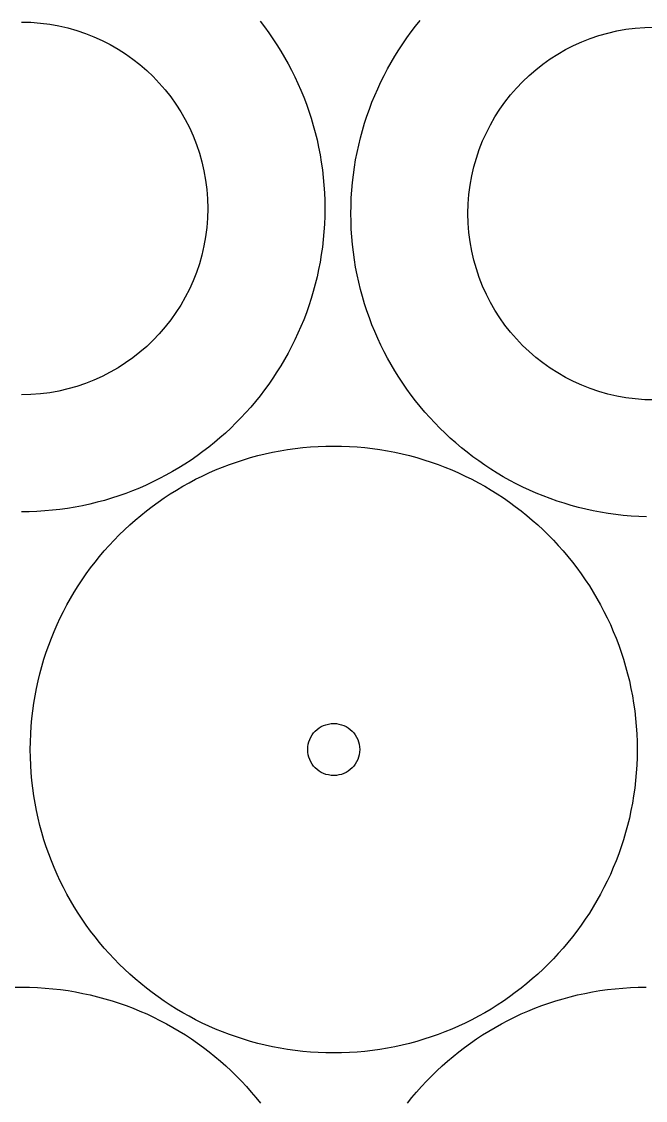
# Model space of a CAD drawing. Extents: x 443 to 1024, y 36 to 674.
# Drawn here: x 588.2 to 660.2, y 160.1 to 284.6 of the extents above; entities that cross this region are included whole.
import ezdxf

# ---------------------------------------------------------------- set-up
doc = ezdxf.new("R2010")
doc.units = 0
doc.layers.get('0').update_dxf_attribs({"linetype": 'CONTINUOUS'})

msp = doc.modelspace()

# ---------------------------------------------------------------- linework, layer by layer
at = {"color": 4}
for p, q in [((588.21252, 284.4982), (589.318931, 284.470225)), ((589.318931, 284.470225), (590.410816, 284.387201)), ((590.410816, 284.387201), (591.486822, 284.250478)), ((591.486822, 284.250478), (592.5456, 284.061408)), ((592.5456, 284.061408), (593.585798, 283.82134)), ((593.585798, 283.82134), (594.606065, 283.531627)), ((615.747671, 284.606972), (616.259416, 283.939488)), ((616.259416, 283.939488), (616.755354, 283.259495)), ((633.181371, 283.350511), (633.693116, 284.017995)), ((633.693116, 284.017995), (634.220394, 284.672696)), ((657.953966, 283.661502), (659.029972, 283.798225)), ((659.029972, 283.798225), (660.121856, 283.881249)), ((660.121856, 283.881249), (661.228268, 283.909224)), ((594.606065, 283.531627), (595.605052, 283.193617)), ((595.605052, 283.193617), (596.581407, 282.808663)), ((596.581407, 282.808663), (597.53378, 282.378114)), ((616.755354, 283.259495), (617.23521, 282.567268)), ((617.23521, 282.567268), (617.698709, 281.863081)), ((632.205577, 281.978291), (632.685433, 282.670518)), ((632.685433, 282.670518), (633.181371, 283.350511)), ((652.85938, 282.219686), (653.835736, 282.604641)), ((653.835736, 282.604641), (654.834722, 282.94265)), ((654.834722, 282.94265), (655.85499, 283.232364)), ((655.85499, 283.232364), (656.895188, 283.472432)), ((656.895188, 283.472432), (657.953966, 283.661502)), ((597.53378, 282.378114), (598.46082, 281.903322)), ((598.46082, 281.903322), (599.361175, 281.385638)), ((599.361175, 281.385638), (600.233496, 280.826411)), ((617.698709, 281.863081), (618.145577, 281.14721)), ((631.295211, 280.558234), (631.742078, 281.274105)), ((631.742078, 281.274105), (632.205577, 281.978291)), ((650.079612, 280.796661), (650.979968, 281.314346)), ((650.979968, 281.314346), (651.907008, 281.789138)), ((651.907008, 281.789138), (652.85938, 282.219686)), ((600.233496, 280.826411), (601.076432, 280.226993)), ((601.076432, 280.226993), (601.888632, 279.588735)), ((618.145577, 281.14721), (618.575537, 280.41993)), ((618.575537, 280.41993), (618.988316, 279.681515)), ((630.865251, 279.830954), (631.295211, 280.558234)), ((648.364356, 279.638017), (649.207291, 280.237435)), ((649.207291, 280.237435), (650.079612, 280.796661)), ((601.888632, 279.588735), (602.668745, 278.912987)), ((602.668745, 278.912987), (603.41542, 278.2011)), ((618.988316, 279.681515), (619.383639, 278.93224)), ((619.383639, 278.93224), (619.761231, 278.17238)), ((630.057149, 278.343264), (630.452471, 279.092539)), ((630.452471, 279.092539), (630.865251, 279.830954)), ((646.772043, 278.324011), (647.552156, 278.999759)), ((647.552156, 278.999759), (648.364356, 279.638017)), ((603.41542, 278.2011), (604.127307, 277.454425)), ((619.761231, 278.17238), (620.120817, 277.40221)), ((629.319971, 276.813234), (629.679557, 277.583404)), ((629.679557, 277.583404), (630.057149, 278.343264)), ((645.313481, 276.865448), (646.025368, 277.612124)), ((646.025368, 277.612124), (646.772043, 278.324011)), ((604.127307, 277.454425), (604.803055, 276.674312)), ((604.803055, 276.674312), (605.441313, 275.862112)), ((620.120817, 277.40221), (620.462121, 276.622005)), ((620.462121, 276.622005), (620.784871, 275.832039)), ((628.978666, 276.033028), (629.319971, 276.813234)), ((644.637733, 276.085336), (645.313481, 276.865448)), ((605.441313, 275.862112), (606.040731, 275.019177)), ((620.784871, 275.832039), (621.088789, 275.032588)), ((621.088789, 275.032588), (621.373602, 274.223926)), ((628.351999, 274.443611), (628.655917, 275.243063)), ((628.655917, 275.243063), (628.978666, 276.033028)), ((643.400057, 274.4302), (643.999475, 275.273136)), ((643.999475, 275.273136), (644.637733, 276.085336)), ((606.040731, 275.019177), (606.599957, 274.146856)), ((606.599957, 274.146856), (607.117642, 273.2465)), ((621.373602, 274.223926), (621.639035, 273.406328)), ((628.067186, 273.634949), (628.351999, 274.443611)), ((642.84083, 273.557879), (643.400057, 274.4302)), ((607.117642, 273.2465), (607.592434, 272.31946)), ((621.639035, 273.406328), (621.884813, 272.580069)), ((621.884813, 272.580069), (622.11066, 271.745424)), ((627.555975, 271.991092), (627.801753, 272.817351)), ((627.801753, 272.817351), (628.067186, 273.634949)), ((641.848354, 271.730484), (642.323146, 272.657524)), ((642.323146, 272.657524), (642.84083, 273.557879)), ((607.592434, 272.31946), (608.022982, 271.367088)), ((608.022982, 271.367088), (608.407937, 270.390732)), ((622.11066, 271.745424), (622.316303, 270.902667)), ((627.330128, 271.156447), (627.555975, 271.991092)), ((641.417805, 270.778111), (641.848354, 271.730484)), ((608.407937, 270.390732), (608.745946, 269.391746)), ((622.316303, 270.902667), (622.501466, 270.052074)), ((622.501466, 270.052074), (622.665875, 269.19392)), ((626.939322, 269.463098), (627.124485, 270.313691)), ((627.124485, 270.313691), (627.330128, 271.156447)), ((641.032851, 269.801756), (641.417805, 270.778111)), ((608.745946, 269.391746), (609.03566, 268.371478)), ((622.665875, 269.19392), (622.809254, 268.328478)), ((626.774913, 268.604943), (626.939322, 269.463098)), ((640.694842, 268.802769), (641.032851, 269.801756)), ((609.03566, 268.371478), (609.275728, 267.33128)), ((622.809254, 268.328478), (622.931329, 267.456025)), ((626.509459, 266.867049), (626.631534, 267.739502)), ((626.631534, 267.739502), (626.774913, 268.604943)), ((640.16506, 266.742303), (640.405128, 267.782501)), ((640.405128, 267.782501), (640.694842, 268.802769)), ((609.275728, 267.33128), (609.464798, 266.272502)), ((622.931329, 267.456025), (623.031825, 266.576835)), ((623.031825, 266.576835), (623.110467, 265.691182)), ((626.408963, 265.987858), (626.509459, 266.867049)), ((639.97599, 265.683526), (640.16506, 266.742303)), ((609.464798, 266.272502), (609.601521, 265.196496)), ((609.601521, 265.196496), (609.684545, 264.104612)), ((623.110467, 265.691182), (623.16698, 264.799342)), ((626.273808, 264.210366), (626.330321, 265.102206)), ((626.330321, 265.102206), (626.408963, 265.987858)), ((639.839267, 264.60752), (639.97599, 265.683526)), ((609.684545, 264.104612), (609.71252, 262.9982)), ((623.16698, 264.799342), (623.201089, 263.90159)), ((623.201089, 263.90159), (623.21252, 262.9982)), ((626.239699, 263.312614), (626.273808, 264.210366)), ((639.756243, 263.515635), (639.839267, 264.60752)), ((609.71252, 262.9982), (609.684545, 261.891789)), ((623.21252, 262.9982), (623.201089, 262.09481)), ((626.228268, 262.409224), (626.239699, 263.312614)), ((639.728268, 262.409224), (639.756243, 263.515635)), ((609.684545, 261.891789), (609.601521, 260.799904)), ((623.201089, 262.09481), (623.16698, 261.197058)), ((626.239699, 261.505834), (626.228268, 262.409224)), ((626.273808, 260.608081), (626.239699, 261.505834)), ((639.756243, 261.302812), (639.728268, 262.409224)), ((609.601521, 260.799904), (609.464798, 259.723898)), ((623.110467, 260.305218), (623.031825, 259.419565)), ((623.16698, 261.197058), (623.110467, 260.305218)), ((626.330321, 259.716242), (626.273808, 260.608081)), ((639.839267, 260.210928), (639.756243, 261.302812)), ((639.97599, 259.134922), (639.839267, 260.210928)), ((609.464798, 259.723898), (609.275728, 258.66512)), ((623.031825, 259.419565), (622.931329, 258.540375)), ((626.408963, 258.830589), (626.330321, 259.716242)), ((640.16506, 258.076144), (639.97599, 259.134922)), ((609.03566, 257.624922), (608.745946, 256.604655)), ((609.275728, 258.66512), (609.03566, 257.624922)), ((622.809254, 257.667922), (622.665875, 256.802481)), ((622.931329, 258.540375), (622.809254, 257.667922)), ((626.509459, 257.951399), (626.408963, 258.830589)), ((626.631534, 257.078946), (626.509459, 257.951399)), ((640.405128, 257.035946), (640.16506, 258.076144)), ((608.745946, 256.604655), (608.407937, 255.605668)), ((622.665875, 256.802481), (622.501466, 255.944326)), ((626.774913, 256.213504), (626.631534, 257.078946)), ((640.694842, 256.015678), (640.405128, 257.035946)), ((608.407937, 255.605668), (608.022982, 254.629313)), ((622.501466, 255.944326), (622.316303, 255.093733)), ((626.939322, 255.35535), (626.774913, 256.213504)), ((627.124485, 254.504757), (626.939322, 255.35535)), ((641.032851, 255.016691), (640.694842, 256.015678)), ((608.022982, 254.629313), (607.592434, 253.67694)), ((622.11066, 254.250977), (621.884813, 253.416332)), ((622.316303, 255.093733), (622.11066, 254.250977)), ((627.330128, 253.662), (627.124485, 254.504757)), ((641.417805, 254.040336), (641.032851, 255.016691)), ((641.848354, 253.087964), (641.417805, 254.040336)), ((607.117642, 252.7499), (606.599957, 251.849545)), ((607.592434, 253.67694), (607.117642, 252.7499)), ((621.884813, 253.416332), (621.639035, 252.590073)), ((627.555975, 252.827355), (627.330128, 253.662)), ((627.801753, 252.001096), (627.555975, 252.827355)), ((642.323146, 252.160924), (641.848354, 253.087964)), ((606.599957, 251.849545), (606.040731, 250.977224)), ((621.373602, 251.772475), (621.088789, 250.963813)), ((621.639035, 252.590073), (621.373602, 251.772475)), ((628.067186, 251.183498), (627.801753, 252.001096)), ((642.84083, 251.260568), (642.323146, 252.160924)), ((606.040731, 250.977224), (605.441313, 250.134288)), ((620.784871, 250.164361), (620.462121, 249.374395)), ((621.088789, 250.963813), (620.784871, 250.164361)), ((628.351999, 250.374836), (628.067186, 251.183498)), ((628.655917, 249.575385), (628.351999, 250.374836)), ((643.400057, 250.388247), (642.84083, 251.260568)), ((643.999475, 249.545311), (643.400057, 250.388247)), ((604.803055, 249.322088), (604.127307, 248.541975)), ((605.441313, 250.134288), (604.803055, 249.322088)), ((620.462121, 249.374395), (620.120817, 248.59419)), ((628.978666, 248.785419), (628.655917, 249.575385)), ((644.637733, 248.733112), (643.999475, 249.545311)), ((603.41542, 247.7953), (602.668745, 247.083413)), ((604.127307, 248.541975), (603.41542, 247.7953)), ((619.761231, 247.82402), (619.383639, 247.06416)), ((620.120817, 248.59419), (619.761231, 247.82402)), ((629.319971, 248.005214), (628.978666, 248.785419)), ((629.679557, 247.235044), (629.319971, 248.005214)), ((645.313481, 247.952999), (644.637733, 248.733112)), ((646.025368, 247.206324), (645.313481, 247.952999)), ((601.888632, 246.407665), (601.076432, 245.769407)), ((602.668745, 247.083413), (601.888632, 246.407665)), ((619.383639, 247.06416), (618.988316, 246.314885)), ((630.057149, 246.475184), (629.679557, 247.235044)), ((630.452471, 245.725909), (630.057149, 246.475184)), ((646.772043, 246.494437), (646.025368, 247.206324)), ((647.552156, 245.818689), (646.772043, 246.494437)), ((600.233496, 245.169989), (599.361175, 244.610763)), ((601.076432, 245.769407), (600.233496, 245.169989)), ((618.575537, 245.57647), (618.145577, 244.84919)), ((618.988316, 246.314885), (618.575537, 245.57647)), ((630.865251, 244.987494), (630.452471, 245.725909)), ((648.364356, 245.180431), (647.552156, 245.818689)), ((649.207291, 244.581013), (648.364356, 245.180431)), ((598.46082, 244.093078), (597.53378, 243.618286)), ((599.361175, 244.610763), (598.46082, 244.093078)), ((617.698709, 244.133319), (617.23521, 243.429133)), ((618.145577, 244.84919), (617.698709, 244.133319)), ((631.295211, 244.260214), (630.865251, 244.987494)), ((631.742078, 243.544343), (631.295211, 244.260214)), ((650.079612, 244.021786), (649.207291, 244.581013)), ((650.979968, 243.504102), (650.079612, 244.021786)), ((595.605052, 242.802783), (594.606065, 242.464774)), ((596.581407, 243.187738), (595.605052, 242.802783)), ((597.53378, 243.618286), (596.581407, 243.187738)), ((616.755354, 242.736906), (616.259416, 242.056913)), ((617.23521, 243.429133), (616.755354, 242.736906)), ((632.205577, 242.840156), (631.742078, 243.544343)), ((632.685433, 242.147929), (632.205577, 242.840156)), ((651.907008, 243.02931), (650.979968, 243.504102)), ((652.85938, 242.598761), (651.907008, 243.02931)), ((589.318931, 241.526175), (588.21252, 241.4982)), ((590.410816, 241.609199), (589.318931, 241.526175)), ((591.486822, 241.745922), (590.410816, 241.609199)), ((592.5456, 241.934992), (591.486822, 241.745922)), ((593.585798, 242.17506), (592.5456, 241.934992)), ((594.606065, 242.464774), (593.585798, 242.17506)), ((616.259416, 242.056913), (615.747671, 241.389429)), ((633.181371, 241.467936), (632.685433, 242.147929)), ((633.693116, 240.800452), (633.181371, 241.467936)), ((653.835736, 242.213807), (652.85938, 242.598761)), ((654.834722, 241.875797), (653.835736, 242.213807)), ((655.85499, 241.586084), (654.834722, 241.875797)), ((656.895188, 241.346016), (655.85499, 241.586084)), ((615.220394, 240.734728), (614.677859, 240.093087)), ((615.747671, 241.389429), (615.220394, 240.734728)), ((634.220394, 240.145752), (633.693116, 240.800452)), ((657.953966, 241.156945), (656.895188, 241.346016)), ((659.029972, 241.020223), (657.953966, 241.156945)), ((660.121856, 240.937199), (659.029972, 241.020223)), ((661.228268, 240.909224), (660.121856, 240.937199)), ((614.120341, 239.464779), (613.548116, 238.850079)), ((614.677859, 240.093087), (614.120341, 239.464779)), ((634.762929, 239.50411), (634.220394, 240.145752)), ((635.320447, 238.875802), (634.762929, 239.50411)), ((612.961457, 238.249263), (612.360641, 237.662604)), ((613.548116, 238.850079), (612.961457, 238.249263)), ((635.892672, 238.261103), (635.320447, 238.875802)), ((636.47933, 237.660286), (635.892672, 238.261103)), ((611.117633, 236.532861), (610.475992, 235.990326)), ((611.745941, 237.090379), (611.117633, 236.532861)), ((612.360641, 237.662604), (611.745941, 237.090379)), ((637.080147, 237.073628), (636.47933, 237.660286)), ((637.694846, 236.501402), (637.080147, 237.073628)), ((638.323155, 235.943885), (637.694846, 236.501402)), ((609.821291, 235.463049), (609.153807, 234.951304)), ((610.475992, 235.990326), (609.821291, 235.463049)), ((618.913738, 235.180761), (619.786191, 235.302836)), ((619.786191, 235.302836), (620.665381, 235.403332)), ((620.665381, 235.403332), (621.551034, 235.481974)), ((621.551034, 235.481974), (622.442874, 235.538487)), ((622.442874, 235.538487), (623.340626, 235.572596)), ((623.340626, 235.572596), (624.244016, 235.584027)), ((624.244016, 235.584027), (625.147406, 235.572596)), ((625.147406, 235.572596), (626.045158, 235.538487)), ((626.045158, 235.538487), (626.936998, 235.481974)), ((626.936998, 235.481974), (627.822651, 235.403332)), ((627.822651, 235.403332), (628.701841, 235.302836)), ((628.701841, 235.302836), (629.574294, 235.180761)), ((638.964796, 235.40135), (638.323155, 235.943885)), ((639.619496, 234.874072), (638.964796, 235.40135)), ((607.781587, 233.97551), (607.077401, 233.512011)), ((608.473814, 234.455366), (607.781587, 233.97551)), ((609.153807, 234.951304), (608.473814, 234.455366)), ((613.01829, 233.745109), (613.835888, 234.010542)), ((613.835888, 234.010542), (614.662147, 234.25632)), ((614.662147, 234.25632), (615.496792, 234.482167)), ((615.496792, 234.482167), (616.339549, 234.68781)), ((616.339549, 234.68781), (617.190142, 234.872973)), ((617.190142, 234.872973), (618.048296, 235.037382)), ((618.048296, 235.037382), (618.913738, 235.180761)), ((629.574294, 235.180761), (630.439735, 235.037382)), ((630.439735, 235.037382), (631.29789, 234.872973)), ((631.29789, 234.872973), (632.148483, 234.68781)), ((632.148483, 234.68781), (632.991239, 234.482167)), ((632.991239, 234.482167), (633.825885, 234.25632)), ((633.825885, 234.25632), (634.652143, 234.010542)), ((634.652143, 234.010542), (635.469741, 233.745109)), ((640.28698, 234.362327), (639.619496, 234.874072)), ((640.966973, 233.866389), (640.28698, 234.362327)), ((606.36153, 233.065143), (605.63425, 232.635183)), ((607.077401, 233.512011), (606.36153, 233.065143)), ((609.840006, 232.492324), (610.620211, 232.833628)), ((610.620211, 232.833628), (611.410177, 233.156378)), ((611.410177, 233.156378), (612.209628, 233.460296)), ((612.209628, 233.460296), (613.01829, 233.745109)), ((635.469741, 233.745109), (636.278404, 233.460296)), ((636.278404, 233.460296), (637.077855, 233.156378)), ((637.077855, 233.156378), (637.867821, 232.833628)), ((637.867821, 232.833628), (638.648026, 232.492324)), ((641.659201, 233.386533), (640.966973, 233.866389)), ((642.363387, 232.923034), (641.659201, 233.386533)), ((643.079258, 232.476167), (642.363387, 232.923034)), ((604.14656, 231.827081), (603.3867, 231.449489)), ((604.895835, 232.222404), (604.14656, 231.827081)), ((605.63425, 232.635183), (604.895835, 232.222404)), ((607.560701, 231.359823), (608.309976, 231.755146)), ((608.309976, 231.755146), (609.069836, 232.132738)), ((609.069836, 232.132738), (609.840006, 232.492324)), ((638.648026, 232.492324), (639.418196, 232.132738)), ((639.418196, 232.132738), (640.178056, 231.755146)), ((640.178056, 231.755146), (640.927331, 231.359823)), ((643.806538, 232.046206), (643.079258, 232.476167)), ((644.544953, 231.633427), (643.806538, 232.046206)), ((645.294228, 231.238104), (644.544953, 231.633427)), ((601.046359, 230.425849), (600.246907, 230.121931)), ((601.836325, 230.748599), (601.046359, 230.425849)), ((602.61653, 231.089903), (601.836325, 230.748599)), ((603.3867, 231.449489), (602.61653, 231.089903)), ((605.379135, 230.070216), (606.095006, 230.517084)), ((606.095006, 230.517084), (606.822286, 230.947044)), ((606.822286, 230.947044), (607.560701, 231.359823)), ((640.927331, 231.359823), (641.665746, 230.947044)), ((641.665746, 230.947044), (642.393026, 230.517084)), ((642.393026, 230.517084), (643.108897, 230.070216)), ((646.054088, 230.860513), (645.294228, 231.238104)), ((646.824258, 230.500927), (646.054088, 230.860513)), ((647.604463, 230.159622), (646.824258, 230.500927)), ((596.959743, 229.10006), (596.116987, 228.894417)), ((597.794388, 229.325907), (596.959743, 229.10006)), ((598.620647, 229.571685), (597.794388, 229.325907)), ((599.438245, 229.837118), (598.620647, 229.571685)), ((600.246907, 230.121931), (599.438245, 229.837118)), ((603.302728, 228.630923), (603.982721, 229.126861)), ((603.982721, 229.126861), (604.674949, 229.606717)), ((604.674949, 229.606717), (605.379135, 230.070216)), ((643.108897, 230.070216), (643.813083, 229.606717)), ((643.813083, 229.606717), (644.50531, 229.126861)), ((644.50531, 229.126861), (645.185303, 228.630923)), ((648.394429, 229.836873), (647.604463, 230.159622)), ((649.19388, 229.532955), (648.394429, 229.836873)), ((650.002542, 229.248142), (649.19388, 229.532955)), ((650.82014, 228.982709), (650.002542, 229.248142)), ((651.646399, 228.736931), (650.82014, 228.982709)), ((589.11591, 228.009631), (588.21252, 227.9982)), ((590.013662, 228.04374), (589.11591, 228.009631)), ((590.905502, 228.100253), (590.013662, 228.04374)), ((591.791155, 228.178895), (590.905502, 228.100253)), ((592.670345, 228.279391), (591.791155, 228.178895)), ((593.542798, 228.401466), (592.670345, 228.279391)), ((594.408239, 228.544845), (593.542798, 228.401466)), ((595.266394, 228.709254), (594.408239, 228.544845)), ((596.116987, 228.894417), (595.266394, 228.709254)), ((601.980544, 227.591901), (602.635244, 228.119178)), ((602.635244, 228.119178), (603.302728, 228.630923)), ((645.185303, 228.630923), (645.852787, 228.119178)), ((645.852787, 228.119178), (646.507488, 227.591901)), ((652.481044, 228.511083), (651.646399, 228.736931)), ((653.323801, 228.305441), (652.481044, 228.511083)), ((654.174394, 228.120277), (653.323801, 228.305441)), ((655.032548, 227.955869), (654.174394, 228.120277)), ((655.89799, 227.81249), (655.032548, 227.955869)), ((656.770443, 227.690415), (655.89799, 227.81249)), ((600.710595, 226.491848), (601.338903, 227.049366)), ((601.338903, 227.049366), (601.980544, 227.591901)), ((646.507488, 227.591901), (647.149129, 227.049366)), ((647.149129, 227.049366), (647.777437, 226.491848)), ((657.649633, 227.589919), (656.770443, 227.690415)), ((658.535286, 227.511277), (657.649633, 227.589919)), ((659.427126, 227.454764), (658.535286, 227.511277)), ((660.324878, 227.420655), (659.427126, 227.454764)), ((598.90842, 224.732148), (599.495078, 225.332964)), ((599.495078, 225.332964), (600.095895, 225.919623)), ((600.095895, 225.919623), (600.710595, 226.491848)), ((647.777437, 226.491848), (648.392137, 225.919623)), ((648.392137, 225.919623), (648.992953, 225.332964)), ((648.992953, 225.332964), (649.579612, 224.732148)), ((597.778677, 223.48914), (598.336195, 224.117448)), ((598.336195, 224.117448), (598.90842, 224.732148)), ((649.579612, 224.732148), (650.151837, 224.117448)), ((650.151837, 224.117448), (650.709355, 223.48914)), ((596.708865, 222.192798), (597.236142, 222.847499)), ((597.236142, 222.847499), (597.778677, 223.48914)), ((650.709355, 223.48914), (651.25189, 222.847499)), ((651.25189, 222.847499), (651.779167, 222.192798)), ((595.701181, 220.845321), (596.197119, 221.525314)), ((596.197119, 221.525314), (596.708865, 222.192798)), ((651.779167, 222.192798), (652.290912, 221.525314)), ((652.290912, 221.525314), (652.78685, 220.845321)), ((595.221325, 220.153094), (595.701181, 220.845321)), ((652.78685, 220.845321), (653.266706, 220.153094)), ((594.310959, 218.733037), (594.757826, 219.448908)), ((594.757826, 219.448908), (595.221325, 220.153094)), ((653.266706, 220.153094), (653.730205, 219.448908)), ((653.730205, 219.448908), (654.177073, 218.733037)), ((593.468219, 217.267342), (593.880999, 218.005757)), ((593.880999, 218.005757), (594.310959, 218.733037)), ((654.177073, 218.733037), (654.607033, 218.005757)), ((654.607033, 218.005757), (655.019812, 217.267342)), ((593.072897, 216.518067), (593.468219, 217.267342)), ((655.019812, 217.267342), (655.415135, 216.518067)), ((592.335719, 214.988037), (592.695305, 215.758207)), ((592.695305, 215.758207), (593.072897, 216.518067)), ((655.415135, 216.518067), (655.792727, 215.758207)), ((655.792727, 215.758207), (656.152313, 214.988037)), ((591.671665, 213.417866), (591.994414, 214.207832)), ((591.994414, 214.207832), (592.335719, 214.988037)), ((656.152313, 214.988037), (656.493617, 214.207832)), ((656.493617, 214.207832), (656.816367, 213.417866)), ((591.367747, 212.618415), (591.671665, 213.417866)), ((656.816367, 213.417866), (657.120285, 212.618415)), ((590.817501, 210.992154), (591.082934, 211.809752)), ((591.082934, 211.809752), (591.367747, 212.618415)), ((657.120285, 212.618415), (657.405098, 211.809752)), ((657.405098, 211.809752), (657.670531, 210.992154)), ((590.571723, 210.165895), (590.817501, 210.992154)), ((657.670531, 210.992154), (657.916309, 210.165895)), ((590.140233, 208.488494), (590.345876, 209.33125)), ((590.345876, 209.33125), (590.571723, 210.165895)), ((657.916309, 210.165895), (658.142156, 209.33125)), ((658.142156, 209.33125), (658.347799, 208.488494)), ((589.95507, 207.637901), (590.140233, 208.488494)), ((658.347799, 208.488494), (658.532962, 207.637901)), ((589.647282, 205.914305), (589.790661, 206.779746)), ((589.790661, 206.779746), (589.95507, 207.637901)), ((658.532962, 207.637901), (658.697371, 206.779746)), ((658.697371, 206.779746), (658.84075, 205.914305)), ((589.525207, 205.041852), (589.647282, 205.914305)), ((658.84075, 205.914305), (658.962825, 205.041852)), ((589.346069, 203.277009), (589.424711, 204.162662)), ((589.424711, 204.162662), (589.525207, 205.041852)), ((658.962825, 205.041852), (659.063321, 204.162662)), ((659.063321, 204.162662), (659.141963, 203.277009)), ((589.289556, 202.385169), (589.346069, 203.277009)), ((659.141963, 203.277009), (659.198476, 202.385169)), ((589.255447, 201.487417), (589.289556, 202.385169)), ((659.198476, 202.385169), (659.232585, 201.487417)), ((589.244016, 200.584027), (589.255447, 201.487417)), ((589.255447, 199.680637), (589.244016, 200.584027)), ((659.232585, 201.487417), (659.244016, 200.584027)), ((659.244016, 200.584027), (659.232585, 199.680637)), ((589.289556, 198.782885), (589.255447, 199.680637)), ((659.232585, 199.680637), (659.198476, 198.782885)), ((589.346069, 197.891045), (589.289556, 198.782885)), ((589.424711, 197.005392), (589.346069, 197.891045)), ((659.141963, 197.891045), (659.063321, 197.005392)), ((659.198476, 198.782885), (659.141963, 197.891045)), ((589.525207, 196.126202), (589.424711, 197.005392)), ((659.063321, 197.005392), (658.962825, 196.126202)), ((589.647282, 195.253749), (589.525207, 196.126202)), ((658.962825, 196.126202), (658.84075, 195.253749)), ((589.790661, 194.388307), (589.647282, 195.253749)), ((589.95507, 193.530153), (589.790661, 194.388307)), ((658.697371, 194.388307), (658.532962, 193.530153)), ((658.84075, 195.253749), (658.697371, 194.388307)), ((590.140233, 192.67956), (589.95507, 193.530153)), ((658.532962, 193.530153), (658.347799, 192.67956)), ((590.345876, 191.836803), (590.140233, 192.67956)), ((590.571723, 191.002158), (590.345876, 191.836803)), ((658.142156, 191.836803), (657.916309, 191.002158)), ((658.347799, 192.67956), (658.142156, 191.836803)), ((590.817501, 190.175899), (590.571723, 191.002158)), ((657.916309, 191.002158), (657.670531, 190.175899)), ((591.082934, 189.358301), (590.817501, 190.175899)), ((591.367747, 188.549639), (591.082934, 189.358301)), ((657.405098, 189.358301), (657.120285, 188.549639)), ((657.670531, 190.175899), (657.405098, 189.358301)), ((591.671665, 187.750188), (591.367747, 188.549639)), ((657.120285, 188.549639), (656.816367, 187.750188)), ((591.994414, 186.960222), (591.671665, 187.750188)), ((592.335719, 186.180017), (591.994414, 186.960222)), ((656.493617, 186.960222), (656.152313, 186.180017)), ((656.816367, 187.750188), (656.493617, 186.960222)), ((592.695305, 185.409847), (592.335719, 186.180017)), ((656.152313, 186.180017), (655.792727, 185.409847)), ((593.072897, 184.649987), (592.695305, 185.409847)), ((593.468219, 183.900712), (593.072897, 184.649987)), ((655.415135, 184.649987), (655.019812, 183.900712)), ((655.792727, 185.409847), (655.415135, 184.649987)), ((593.880999, 183.162297), (593.468219, 183.900712)), ((594.310959, 182.435017), (593.880999, 183.162297)), ((654.607033, 183.162297), (654.177073, 182.435017)), ((655.019812, 183.900712), (654.607033, 183.162297)), ((594.757826, 181.719146), (594.310959, 182.435017)), ((595.221325, 181.01496), (594.757826, 181.719146)), ((653.730205, 181.719146), (653.266706, 181.01496)), ((654.177073, 182.435017), (653.730205, 181.719146)), ((595.701181, 180.322732), (595.221325, 181.01496)), ((653.266706, 181.01496), (652.78685, 180.322732)), ((596.197119, 179.642739), (595.701181, 180.322732)), ((596.708865, 178.975255), (596.197119, 179.642739)), ((652.290912, 179.642739), (651.779167, 178.975255)), ((652.78685, 180.322732), (652.290912, 179.642739)), ((597.236142, 178.320555), (596.708865, 178.975255)), ((597.778677, 177.678914), (597.236142, 178.320555)), ((651.25189, 178.320555), (650.709355, 177.678914)), ((651.779167, 178.975255), (651.25189, 178.320555)), ((598.336195, 177.050606), (597.778677, 177.678914)), ((598.90842, 176.435906), (598.336195, 177.050606)), ((650.151837, 177.050606), (649.579612, 176.435906)), ((650.709355, 177.678914), (650.151837, 177.050606)), ((599.495078, 175.835089), (598.90842, 176.435906)), ((600.095895, 175.248431), (599.495078, 175.835089)), ((648.992953, 175.835089), (648.392137, 175.248431)), ((649.579612, 176.435906), (648.992953, 175.835089)), ((600.710595, 174.676206), (600.095895, 175.248431)), ((601.338903, 174.118688), (600.710595, 174.676206)), ((647.777437, 174.676206), (647.149129, 174.118688)), ((648.392137, 175.248431), (647.777437, 174.676206)), ((587.361098, 173.158423), (588.264488, 173.169854)), ((588.264488, 173.169854), (589.167878, 173.158423)), ((589.167878, 173.158423), (590.065631, 173.124313)), ((590.065631, 173.124313), (590.957471, 173.0678)), ((590.957471, 173.0678), (591.843123, 172.989158)), ((591.843123, 172.989158), (592.722313, 172.888663)), ((601.980544, 173.576153), (601.338903, 174.118688)), ((602.635244, 173.048876), (601.980544, 173.576153)), ((603.302728, 172.53713), (602.635244, 173.048876)), ((645.852787, 173.048876), (645.185303, 172.53713)), ((646.507488, 173.576153), (645.852787, 173.048876)), ((647.149129, 174.118688), (646.507488, 173.576153)), ((655.817687, 172.888663), (656.696877, 172.989158)), ((656.696877, 172.989158), (657.58253, 173.0678)), ((657.58253, 173.0678), (658.47437, 173.124313)), ((658.47437, 173.124313), (659.372122, 173.158423)), ((659.372122, 173.158423), (660.275512, 173.169854)), ((592.722313, 172.888663), (593.594767, 172.766588)), ((593.594767, 172.766588), (594.460208, 172.623209)), ((594.460208, 172.623209), (595.318362, 172.4588)), ((595.318362, 172.4588), (596.168955, 172.273637)), ((596.168955, 172.273637), (597.011712, 172.067994)), ((597.011712, 172.067994), (597.846357, 171.842146)), ((597.846357, 171.842146), (598.672616, 171.596369)), ((603.982721, 172.041192), (603.302728, 172.53713)), ((604.674949, 171.561336), (603.982721, 172.041192)), ((644.50531, 172.041192), (643.813083, 171.561336)), ((645.185303, 172.53713), (644.50531, 172.041192)), ((649.867384, 171.596369), (650.693643, 171.842146)), ((650.693643, 171.842146), (651.528289, 172.067994)), ((651.528289, 172.067994), (652.371045, 172.273637)), ((652.371045, 172.273637), (653.221638, 172.4588)), ((653.221638, 172.4588), (654.079793, 172.623209)), ((654.079793, 172.623209), (654.945234, 172.766588)), ((654.945234, 172.766588), (655.817687, 172.888663)), ((598.672616, 171.596369), (599.490214, 171.330936)), ((599.490214, 171.330936), (600.298876, 171.046123)), ((600.298876, 171.046123), (601.098327, 170.742204)), ((601.098327, 170.742204), (601.888293, 170.419455)), ((605.379135, 171.097837), (604.674949, 171.561336)), ((606.095006, 170.65097), (605.379135, 171.097837)), ((606.822286, 170.22101), (606.095006, 170.65097)), ((642.393026, 170.65097), (641.665746, 170.22101)), ((643.108897, 171.097837), (642.393026, 170.65097)), ((643.813083, 171.561336), (643.108897, 171.097837)), ((646.651707, 170.419455), (647.441673, 170.742204)), ((647.441673, 170.742204), (648.241124, 171.046123)), ((648.241124, 171.046123), (649.049786, 171.330936)), ((649.049786, 171.330936), (649.867384, 171.596369)), ((601.888293, 170.419455), (602.668498, 170.07815)), ((602.668498, 170.07815), (603.438668, 169.718565)), ((603.438668, 169.718565), (604.198528, 169.340973)), ((604.198528, 169.340973), (604.947803, 168.94565)), ((607.560701, 169.80823), (606.822286, 170.22101)), ((608.309976, 169.412908), (607.560701, 169.80823)), ((609.069836, 169.035316), (608.309976, 169.412908)), ((640.178056, 169.412908), (639.418196, 169.035316)), ((640.927331, 169.80823), (640.178056, 169.412908)), ((641.665746, 170.22101), (640.927331, 169.80823)), ((643.592197, 168.94565), (644.341472, 169.340973)), ((644.341472, 169.340973), (645.101332, 169.718565)), ((645.101332, 169.718565), (645.871502, 170.07815)), ((645.871502, 170.07815), (646.651707, 170.419455)), ((604.947803, 168.94565), (605.686218, 168.532871)), ((605.686218, 168.532871), (606.413499, 168.10291)), ((606.413499, 168.10291), (607.129369, 167.656043)), ((609.840006, 168.67573), (609.069836, 169.035316)), ((610.620211, 168.334425), (609.840006, 168.67573)), ((611.410177, 168.011676), (610.620211, 168.334425)), ((612.209628, 167.707758), (611.410177, 168.011676)), ((637.077855, 168.011676), (636.278404, 167.707758)), ((637.867821, 168.334425), (637.077855, 168.011676)), ((638.648026, 168.67573), (637.867821, 168.334425)), ((639.418196, 169.035316), (638.648026, 168.67573)), ((641.410631, 167.656043), (642.126502, 168.10291)), ((642.126502, 168.10291), (642.853782, 168.532871)), ((642.853782, 168.532871), (643.592197, 168.94565)), ((607.129369, 167.656043), (607.833556, 167.192544)), ((607.833556, 167.192544), (608.525783, 166.712688)), ((613.01829, 167.422945), (612.209628, 167.707758)), ((613.835888, 167.157512), (613.01829, 167.422945)), ((614.662147, 166.911734), (613.835888, 167.157512)), ((615.496792, 166.685887), (614.662147, 166.911734)), ((633.825885, 166.911734), (632.991239, 166.685887)), ((634.652143, 167.157512), (633.825885, 166.911734)), ((635.469741, 167.422945), (634.652143, 167.157512)), ((636.278404, 167.707758), (635.469741, 167.422945)), ((640.014217, 166.712688), (640.706445, 167.192544)), ((640.706445, 167.192544), (641.410631, 167.656043)), ((608.525783, 166.712688), (609.205776, 166.21675)), ((609.205776, 166.21675), (609.87326, 165.705005)), ((609.87326, 165.705005), (610.52796, 165.177728)), ((616.339549, 166.480244), (615.496792, 166.685887)), ((617.190142, 166.295081), (616.339549, 166.480244)), ((618.048296, 166.130672), (617.190142, 166.295081)), ((618.913738, 165.987293), (618.048296, 166.130672)), ((619.786191, 165.865218), (618.913738, 165.987293)), ((620.665381, 165.764722), (619.786191, 165.865218)), ((621.551034, 165.68608), (620.665381, 165.764722)), ((622.442874, 165.629567), (621.551034, 165.68608)), ((623.340626, 165.595458), (622.442874, 165.629567)), ((624.244016, 165.584027), (623.340626, 165.595458)), ((625.147406, 165.595458), (624.244016, 165.584027)), ((626.045158, 165.629567), (625.147406, 165.595458)), ((626.936998, 165.68608), (626.045158, 165.629567)), ((627.822651, 165.764722), (626.936998, 165.68608)), ((628.701841, 165.865218), (627.822651, 165.764722)), ((629.574294, 165.987293), (628.701841, 165.865218)), ((630.439735, 166.130672), (629.574294, 165.987293)), ((631.29789, 166.295081), (630.439735, 166.130672)), ((632.148483, 166.480244), (631.29789, 166.295081)), ((632.991239, 166.685887), (632.148483, 166.480244)), ((638.01204, 165.177728), (638.66674, 165.705005)), ((638.66674, 165.705005), (639.334224, 166.21675)), ((639.334224, 166.21675), (640.014217, 166.712688)), ((610.52796, 165.177728), (611.169602, 164.635193)), ((611.169602, 164.635193), (611.79791, 164.077675)), ((636.742091, 164.077675), (637.370399, 164.635193)), ((637.370399, 164.635193), (638.01204, 165.177728)), ((611.79791, 164.077675), (612.412609, 163.50545)), ((612.412609, 163.50545), (613.013426, 162.918791)), ((635.526574, 162.918791), (636.127391, 163.50545)), ((636.127391, 163.50545), (636.742091, 164.077675)), ((613.013426, 162.918791), (613.600084, 162.317975)), ((613.600084, 162.317975), (614.17231, 161.703275)), ((634.367691, 161.703275), (634.939916, 162.317975)), ((634.939916, 162.317975), (635.526574, 162.918791)), ((614.17231, 161.703275), (614.729827, 161.074967)), ((614.729827, 161.074967), (615.272362, 160.433325)), ((633.267638, 160.433325), (633.810173, 161.074967)), ((633.810173, 161.074967), (634.367691, 161.703275)), ((615.272362, 160.433325), (615.79964, 159.778625)), ((632.740361, 159.778625), (633.267638, 160.433325))]:
    msp.add_line(p, q, dxfattribs=at)
at = {"color": 7}
for p, q in [((622.122678, 202.705364), (622.335718, 202.898988)), ((622.335718, 202.898988), (622.566667, 203.071686)), ((622.566667, 203.071686), (622.814018, 203.221952)), ((622.814018, 203.221952), (623.076261, 203.348278)), ((623.076261, 203.348278), (623.351891, 203.449157)), ((623.351891, 203.449157), (623.639398, 203.523079)), ((623.639398, 203.523079), (623.937276, 203.568539)), ((623.937276, 203.568539), (624.244016, 203.584027)), ((624.244016, 203.584027), (624.550756, 203.568539)), ((624.550756, 203.568539), (624.848634, 203.523079)), ((624.848634, 203.523079), (625.136141, 203.449157)), ((625.136141, 203.449157), (625.411771, 203.348278)), ((625.411771, 203.348278), (625.674014, 203.221952)), ((625.674014, 203.221952), (625.921365, 203.071686)), ((625.921365, 203.071686), (626.152314, 202.898988)), ((626.152314, 202.898988), (626.365353, 202.705364)), ((621.378886, 201.476152), (621.479764, 201.751782)), ((621.479764, 201.751782), (621.606091, 202.014025)), ((621.606091, 202.014025), (621.756357, 202.261376)), ((621.756357, 202.261376), (621.929055, 202.492324)), ((621.929055, 202.492324), (622.122678, 202.705364)), ((626.365353, 202.705364), (626.558977, 202.492324)), ((626.558977, 202.492324), (626.731675, 202.261376)), ((626.731675, 202.261376), (626.881941, 202.014025)), ((626.881941, 202.014025), (627.008267, 201.751782)), ((627.008267, 201.751782), (627.109146, 201.476152)), ((621.244016, 200.584027), (621.259504, 200.890767)), ((621.259504, 200.277287), (621.244016, 200.584027)), ((621.259504, 200.890767), (621.304963, 201.188645)), ((621.304963, 201.188645), (621.378886, 201.476152)), ((627.109146, 201.476152), (627.183068, 201.188645)), ((627.183068, 201.188645), (627.228528, 200.890767)), ((627.228528, 200.890767), (627.244016, 200.584027)), ((627.244016, 200.584027), (627.228528, 200.277287)), ((621.304963, 199.979409), (621.259504, 200.277287)), ((621.378886, 199.691902), (621.304963, 199.979409)), ((621.479764, 199.416272), (621.378886, 199.691902)), ((621.606091, 199.154028), (621.479764, 199.416272)), ((621.756357, 198.906678), (621.606091, 199.154028)), ((626.881941, 199.154028), (626.731675, 198.906678)), ((627.008267, 199.416272), (626.881941, 199.154028)), ((627.109146, 199.691902), (627.008267, 199.416272)), ((627.183068, 199.979409), (627.109146, 199.691902)), ((627.228528, 200.277287), (627.183068, 199.979409)), ((621.929055, 198.675729), (621.756357, 198.906678)), ((622.122678, 198.462689), (621.929055, 198.675729)), ((622.335718, 198.269066), (622.122678, 198.462689)), ((622.566667, 198.096368), (622.335718, 198.269066)), ((622.814018, 197.946101), (622.566667, 198.096368)), ((623.076261, 197.819775), (622.814018, 197.946101)), ((625.674014, 197.946101), (625.411771, 197.819775)), ((625.921365, 198.096368), (625.674014, 197.946101)), ((626.152314, 198.269066), (625.921365, 198.096368)), ((626.365353, 198.462689), (626.152314, 198.269066)), ((626.558977, 198.675729), (626.365353, 198.462689)), ((626.731675, 198.906678), (626.558977, 198.675729)), ((623.351891, 197.718897), (623.076261, 197.819775)), ((623.639398, 197.644974), (623.351891, 197.718897)), ((623.937276, 197.599515), (623.639398, 197.644974)), ((624.244016, 197.584027), (623.937276, 197.599515)), ((624.550756, 197.599515), (624.244016, 197.584027)), ((624.848634, 197.644974), (624.550756, 197.599515)), ((625.136141, 197.718897), (624.848634, 197.644974)), ((625.411771, 197.819775), (625.136141, 197.718897))]:
    msp.add_line(p, q, dxfattribs=at)

doc.saveas('drawing.dxf')
